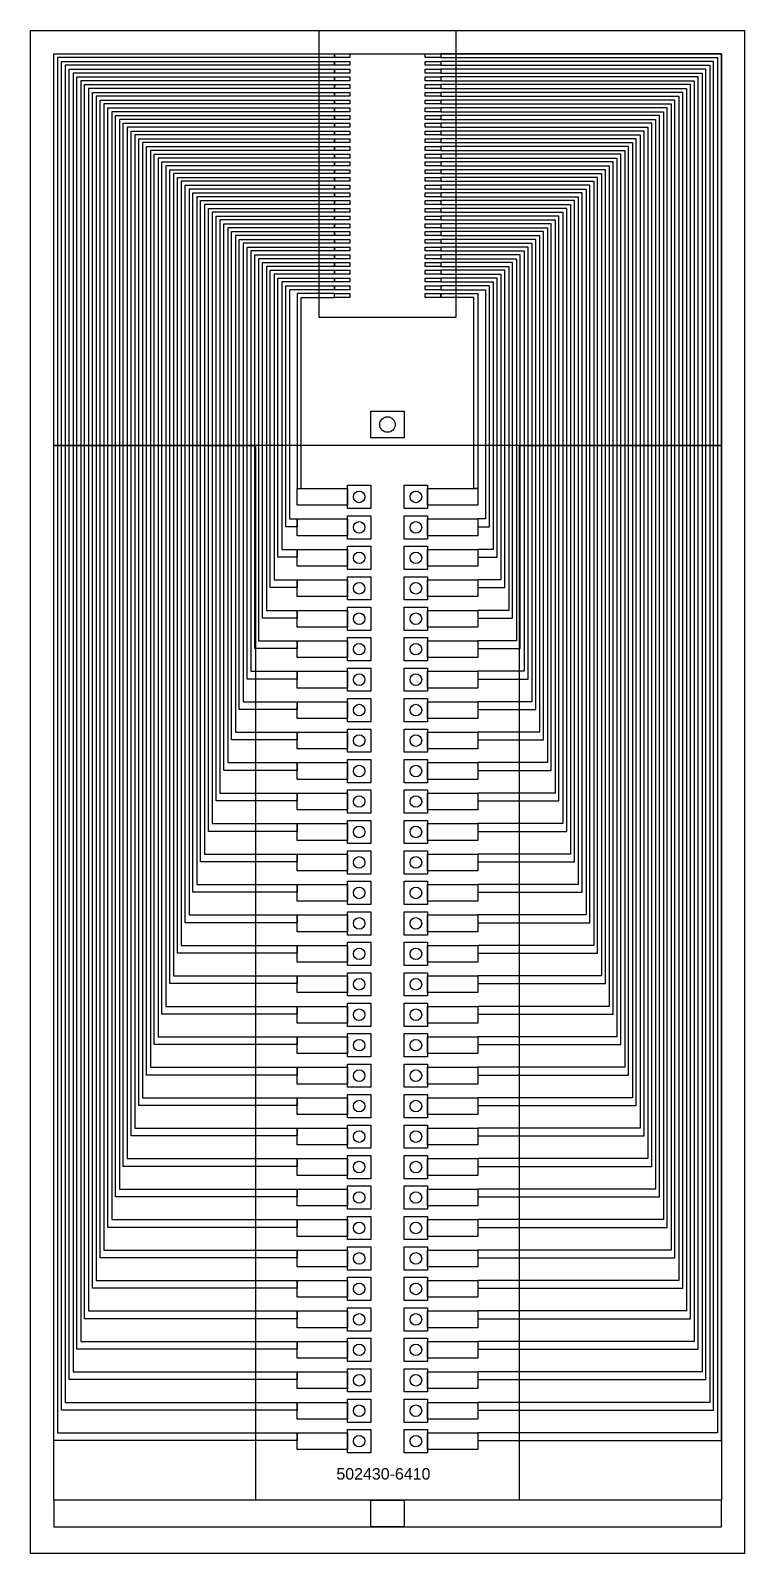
# Model space of a CAD drawing. Header units: inches. Extents: x 11033 to 102276, y 10578 to 36264.
# Drawn here: x 11033 to 20413, y 10578 to 30578 of the extents above; entities that cross this region are included whole.
import ezdxf

# ---------------------------------------------------------------- set-up
doc = ezdxf.new("R2010")
doc.units = ezdxf.units.IN
doc.header["$MEASUREMENT"] = 0
for name, color, linetype in [('board outline', 130, 'Continuous'), ('bottom copper', 160, 'Continuous'), ('bottom solder mask', 94, 'Continuous'), ('drill', 44, 'Continuous'), ('top copper', 10, 'Continuous'), ('top solder mask', 90, 'Continuous')]:
    doc.layers.add(name, color=color, linetype=linetype)
doc.styles.get("Standard").update_dxf_attribs({"font": 'arial.ttf'})

msp = doc.modelspace()

# ---------------------------------------------------------------- linework, layer by layer
at = {"layer": 'board outline'}
msp.add_lwpolyline([(11033, 30578), (20413, 30578), (20413, 10578), (11033, 10578)], close=True, dxfattribs=at)
at = {"layer": 'bottom copper'}
for points in [[(11338, 30273), (20109, 30273), (20109, 25128), (11338, 25128)], [(11338, 25128), (13988, 25128), (13988, 11278), (11338, 11278)], [(17458, 25128), (20109, 25128), (20109, 11278), (17458, 11278)], [(15198, 24300), (15198, 24605), (15503, 24605), (15503, 24300)], [(15943, 24300), (15943, 24605), (16248, 24605), (16248, 24300)], [(15198, 24343), (14538, 24343), (14538, 24563), (15198, 24563)], [(16908, 24343), (16248, 24343), (16248, 24563), (16908, 24563)], [(15198, 23900), (15198, 24205), (15503, 24205), (15503, 23900)], [(15943, 23900), (15943, 24205), (16248, 24205), (16248, 23900)], [(15198, 23943), (14538, 23943), (14538, 24163), (15198, 24163)], [(16908, 23943), (16248, 23943), (16248, 24163), (16908, 24163)], [(15198, 23500), (15198, 23805), (15503, 23805), (15503, 23500)], [(15943, 23500), (15943, 23805), (16248, 23805), (16248, 23500)], [(15198, 23543), (14538, 23543), (14538, 23763), (15198, 23763)], [(16908, 23543), (16248, 23543), (16248, 23763), (16908, 23763)], [(15198, 23100), (15198, 23405), (15503, 23405), (15503, 23100)], [(15943, 23100), (15943, 23405), (16248, 23405), (16248, 23100)], [(15198, 23143), (14538, 23143), (14538, 23363), (15198, 23363)], [(16908, 23143), (16248, 23143), (16248, 23363), (16908, 23363)], [(15198, 22700), (15198, 23005), (15503, 23005), (15503, 22700)], [(15943, 22700), (15943, 23005), (16248, 23005), (16248, 22700)], [(15198, 22743), (14538, 22743), (14538, 22963), (15198, 22963)], [(16908, 22743), (16248, 22743), (16248, 22963), (16908, 22963)], [(15198, 22300), (15198, 22605), (15503, 22605), (15503, 22300)], [(15943, 22300), (15943, 22605), (16248, 22605), (16248, 22300)], [(15198, 22343), (14538, 22343), (14538, 22563), (15198, 22563)], [(16908, 22343), (16248, 22343), (16248, 22563), (16908, 22563)], [(15198, 21900), (15198, 22205), (15503, 22205), (15503, 21900)], [(15943, 21900), (15943, 22205), (16248, 22205), (16248, 21900)], [(15198, 21943), (14538, 21943), (14538, 22163), (15198, 22163)], [(16908, 21943), (16248, 21943), (16248, 22163), (16908, 22163)], [(15198, 21500), (15198, 21805), (15503, 21805), (15503, 21500)], [(15943, 21500), (15943, 21805), (16248, 21805), (16248, 21500)], [(15198, 21543), (14538, 21543), (14538, 21763), (15198, 21763)], [(16908, 21543), (16248, 21543), (16248, 21763), (16908, 21763)], [(15198, 21100), (15198, 21405), (15503, 21405), (15503, 21100)], [(15943, 21100), (15943, 21405), (16248, 21405), (16248, 21100)], [(15198, 21143), (14538, 21143), (14538, 21363), (15198, 21363)], [(16908, 21143), (16248, 21143), (16248, 21363), (16908, 21363)], [(15198, 20700), (15198, 21005), (15503, 21005), (15503, 20700)], [(15943, 20700), (15943, 21005), (16248, 21005), (16248, 20700)], [(15198, 20743), (14538, 20743), (14538, 20963), (15198, 20963)], [(16908, 20743), (16248, 20743), (16248, 20963), (16908, 20963)], [(15198, 20300), (15198, 20605), (15503, 20605), (15503, 20300)], [(15943, 20300), (15943, 20605), (16248, 20605), (16248, 20300)], [(15198, 20343), (14538, 20343), (14538, 20563), (15198, 20563)], [(16908, 20343), (16248, 20343), (16248, 20563), (16908, 20563)], [(15198, 19900), (15198, 20205), (15503, 20205), (15503, 19900)], [(15943, 19900), (15943, 20205), (16248, 20205), (16248, 19900)], [(15198, 19943), (14538, 19943), (14538, 20163), (15198, 20163)], [(16908, 19943), (16248, 19943), (16248, 20163), (16908, 20163)], [(15198, 19500), (15198, 19805), (15503, 19805), (15503, 19500)], [(15943, 19500), (15943, 19805), (16248, 19805), (16248, 19500)], [(15198, 19543), (14538, 19543), (14538, 19763), (15198, 19763)], [(16908, 19543), (16248, 19543), (16248, 19763), (16908, 19763)], [(15198, 19100), (15198, 19405), (15503, 19405), (15503, 19100)], [(15943, 19100), (15943, 19405), (16248, 19405), (16248, 19100)], [(15198, 19143), (14538, 19143), (14538, 19363), (15198, 19363)], [(16908, 19143), (16248, 19143), (16248, 19363), (16908, 19363)], [(15198, 18700), (15198, 19005), (15503, 19005), (15503, 18700)], [(15943, 18700), (15943, 19005), (16248, 19005), (16248, 18700)], [(15198, 18743), (14538, 18743), (14538, 18963), (15198, 18963)], [(16908, 18743), (16248, 18743), (16248, 18963), (16908, 18963)], [(15198, 18300), (15198, 18605), (15503, 18605), (15503, 18300)], [(15943, 18300), (15943, 18605), (16248, 18605), (16248, 18300)], [(15198, 18343), (14538, 18343), (14538, 18563), (15198, 18563)], [(16908, 18343), (16248, 18343), (16248, 18563), (16908, 18563)], [(15198, 17900), (15198, 18205), (15503, 18205), (15503, 17900)], [(15943, 17900), (15943, 18205), (16248, 18205), (16248, 17900)], [(15198, 17943), (14538, 17943), (14538, 18163), (15198, 18163)], [(16908, 17943), (16248, 17943), (16248, 18163), (16908, 18163)], [(15198, 17500), (15198, 17805), (15503, 17805), (15503, 17500)], [(15943, 17500), (15943, 17805), (16248, 17805), (16248, 17500)], [(15198, 17543), (14538, 17543), (14538, 17763), (15198, 17763)], [(16908, 17543), (16248, 17543), (16248, 17763), (16908, 17763)], [(15198, 17100), (15198, 17405), (15503, 17405), (15503, 17100)], [(15943, 17100), (15943, 17405), (16248, 17405), (16248, 17100)], [(15198, 17143), (14538, 17143), (14538, 17363), (15198, 17363)], [(16908, 17143), (16248, 17143), (16248, 17363), (16908, 17363)], [(15198, 16700), (15198, 17005), (15503, 17005), (15503, 16700)], [(15943, 16700), (15943, 17005), (16248, 17005), (16248, 16700)], [(15198, 16743), (14538, 16743), (14538, 16963), (15198, 16963)], [(16908, 16743), (16248, 16743), (16248, 16963), (16908, 16963)], [(15198, 16300), (15198, 16605), (15503, 16605), (15503, 16300)], [(15943, 16300), (15943, 16605), (16248, 16605), (16248, 16300)], [(15198, 16343), (14538, 16343), (14538, 16563), (15198, 16563)], [(16908, 16343), (16248, 16343), (16248, 16563), (16908, 16563)], [(15198, 15900), (15198, 16205), (15503, 16205), (15503, 15900)], [(15943, 15900), (15943, 16205), (16248, 16205), (16248, 15900)], [(15198, 15943), (14538, 15943), (14538, 16163), (15198, 16163)], [(16908, 15943), (16248, 15943), (16248, 16163), (16908, 16163)], [(15198, 15500), (15198, 15805), (15503, 15805), (15503, 15500)], [(15943, 15500), (15943, 15805), (16248, 15805), (16248, 15500)], [(15198, 15543), (14538, 15543), (14538, 15763), (15198, 15763)], [(16908, 15543), (16248, 15543), (16248, 15763), (16908, 15763)], [(15198, 15100), (15198, 15405), (15503, 15405), (15503, 15100)], [(15943, 15100), (15943, 15405), (16248, 15405), (16248, 15100)], [(15198, 15143), (14538, 15143), (14538, 15363), (15198, 15363)], [(16908, 15143), (16248, 15143), (16248, 15363), (16908, 15363)], [(15198, 14700), (15198, 15005), (15503, 15005), (15503, 14700)], [(15943, 14700), (15943, 15005), (16248, 15005), (16248, 14700)], [(15198, 14743), (14538, 14743), (14538, 14963), (15198, 14963)], [(16908, 14743), (16248, 14743), (16248, 14963), (16908, 14963)], [(15198, 14300), (15198, 14605), (15503, 14605), (15503, 14300)], [(15943, 14300), (15943, 14605), (16248, 14605), (16248, 14300)], [(15198, 14343), (14538, 14343), (14538, 14563), (15198, 14563)], [(16908, 14343), (16248, 14343), (16248, 14563), (16908, 14563)], [(15198, 13900), (15198, 14205), (15503, 14205), (15503, 13900)], [(15943, 13900), (15943, 14205), (16248, 14205), (16248, 13900)], [(15198, 13943), (14538, 13943), (14538, 14163), (15198, 14163)], [(16908, 13943), (16248, 13943), (16248, 14163), (16908, 14163)], [(15198, 13500), (15198, 13805), (15503, 13805), (15503, 13500)], [(15943, 13500), (15943, 13805), (16248, 13805), (16248, 13500)], [(15198, 13543), (14538, 13543), (14538, 13763), (15198, 13763)], [(16908, 13543), (16248, 13543), (16248, 13763), (16908, 13763)], [(15198, 13100), (15198, 13405), (15503, 13405), (15503, 13100)], [(15943, 13100), (15943, 13405), (16248, 13405), (16248, 13100)], [(15198, 13143), (14538, 13143), (14538, 13363), (15198, 13363)], [(16908, 13143), (16248, 13143), (16248, 13363), (16908, 13363)], [(15198, 12700), (15198, 13005), (15503, 13005), (15503, 12700)], [(15943, 12700), (15943, 13005), (16248, 13005), (16248, 12700)], [(15198, 12743), (14538, 12743), (14538, 12963), (15198, 12963)], [(16908, 12743), (16248, 12743), (16248, 12963), (16908, 12963)], [(15198, 12300), (15198, 12605), (15503, 12605), (15503, 12300)], [(15943, 12300), (15943, 12605), (16248, 12605), (16248, 12300)], [(15198, 12343), (14538, 12343), (14538, 12563), (15198, 12563)], [(16908, 12343), (16248, 12343), (16248, 12563), (16908, 12563)], [(15198, 11900), (15198, 12205), (15503, 12205), (15503, 11900)], [(15943, 11900), (15943, 12205), (16248, 12205), (16248, 11900)], [(15198, 11943), (14538, 11943), (14538, 12163), (15198, 12163)], [(16908, 11943), (16248, 11943), (16248, 12163), (16908, 12163)], [(11338, 10928), (20109, 10928), (20109, 11278), (11338, 11278)]]:
    msp.add_lwpolyline(points, close=True, dxfattribs=at)
at = {"layer": 'bottom solder mask'}
for points in [[(15943, 25228), (15503, 25228), (15503, 25578), (15943, 25578)], [(15198, 24343), (14538, 24343), (14538, 24563), (15198, 24563)], [(16908, 24343), (16248, 24343), (16248, 24563), (16908, 24563)], [(15198, 23943), (14538, 23943), (14538, 24163), (15198, 24163)], [(16908, 23943), (16248, 23943), (16248, 24163), (16908, 24163)], [(15198, 23543), (14538, 23543), (14538, 23763), (15198, 23763)], [(16908, 23543), (16248, 23543), (16248, 23763), (16908, 23763)], [(15198, 23143), (14538, 23143), (14538, 23363), (15198, 23363)], [(16908, 23143), (16248, 23143), (16248, 23363), (16908, 23363)], [(15198, 22743), (14538, 22743), (14538, 22963), (15198, 22963)], [(16908, 22743), (16248, 22743), (16248, 22963), (16908, 22963)], [(15198, 22343), (14538, 22343), (14538, 22563), (15198, 22563)], [(16908, 22343), (16248, 22343), (16248, 22563), (16908, 22563)], [(15198, 21943), (14538, 21943), (14538, 22163), (15198, 22163)], [(16908, 21943), (16248, 21943), (16248, 22163), (16908, 22163)], [(15198, 21543), (14538, 21543), (14538, 21763), (15198, 21763)], [(16908, 21543), (16248, 21543), (16248, 21763), (16908, 21763)], [(15198, 21143), (14538, 21143), (14538, 21363), (15198, 21363)], [(16908, 21143), (16248, 21143), (16248, 21363), (16908, 21363)], [(15198, 20743), (14538, 20743), (14538, 20963), (15198, 20963)], [(16908, 20743), (16248, 20743), (16248, 20963), (16908, 20963)], [(15198, 20343), (14538, 20343), (14538, 20563), (15198, 20563)], [(16908, 20343), (16248, 20343), (16248, 20563), (16908, 20563)], [(15198, 19943), (14538, 19943), (14538, 20163), (15198, 20163)], [(16908, 19943), (16248, 19943), (16248, 20163), (16908, 20163)], [(15198, 19543), (14538, 19543), (14538, 19763), (15198, 19763)], [(16908, 19543), (16248, 19543), (16248, 19763), (16908, 19763)], [(15198, 19143), (14538, 19143), (14538, 19363), (15198, 19363)], [(16908, 19143), (16248, 19143), (16248, 19363), (16908, 19363)], [(15198, 18743), (14538, 18743), (14538, 18963), (15198, 18963)], [(16908, 18743), (16248, 18743), (16248, 18963), (16908, 18963)], [(15198, 18343), (14538, 18343), (14538, 18563), (15198, 18563)], [(16908, 18343), (16248, 18343), (16248, 18563), (16908, 18563)], [(15198, 17943), (14538, 17943), (14538, 18163), (15198, 18163)], [(16908, 17943), (16248, 17943), (16248, 18163), (16908, 18163)], [(15198, 17543), (14538, 17543), (14538, 17763), (15198, 17763)], [(16908, 17543), (16248, 17543), (16248, 17763), (16908, 17763)], [(15198, 17143), (14538, 17143), (14538, 17363), (15198, 17363)], [(16908, 17143), (16248, 17143), (16248, 17363), (16908, 17363)], [(15198, 16743), (14538, 16743), (14538, 16963), (15198, 16963)], [(16908, 16743), (16248, 16743), (16248, 16963), (16908, 16963)], [(15198, 16343), (14538, 16343), (14538, 16563), (15198, 16563)], [(16908, 16343), (16248, 16343), (16248, 16563), (16908, 16563)], [(15198, 15943), (14538, 15943), (14538, 16163), (15198, 16163)], [(16908, 15943), (16248, 15943), (16248, 16163), (16908, 16163)], [(15198, 15543), (14538, 15543), (14538, 15763), (15198, 15763)], [(16908, 15543), (16248, 15543), (16248, 15763), (16908, 15763)], [(15198, 15143), (14538, 15143), (14538, 15363), (15198, 15363)], [(16908, 15143), (16248, 15143), (16248, 15363), (16908, 15363)], [(15198, 14743), (14538, 14743), (14538, 14963), (15198, 14963)], [(16908, 14743), (16248, 14743), (16248, 14963), (16908, 14963)], [(15198, 14343), (14538, 14343), (14538, 14563), (15198, 14563)], [(16908, 14343), (16248, 14343), (16248, 14563), (16908, 14563)], [(15198, 13943), (14538, 13943), (14538, 14163), (15198, 14163)], [(16908, 13943), (16248, 13943), (16248, 14163), (16908, 14163)], [(15198, 13543), (14538, 13543), (14538, 13763), (15198, 13763)], [(16908, 13543), (16248, 13543), (16248, 13763), (16908, 13763)], [(15198, 13143), (14538, 13143), (14538, 13363), (15198, 13363)], [(16908, 13143), (16248, 13143), (16248, 13363), (16908, 13363)], [(15198, 12743), (14538, 12743), (14538, 12963), (15198, 12963)], [(16908, 12743), (16248, 12743), (16248, 12963), (16908, 12963)], [(15198, 12343), (14538, 12343), (14538, 12563), (15198, 12563)], [(16908, 12343), (16248, 12343), (16248, 12563), (16908, 12563)], [(15198, 11943), (14538, 11943), (14538, 12163), (15198, 12163)], [(16908, 11943), (16248, 11943), (16248, 12163), (16908, 12163)], [(15943, 10928), (15503, 10928), (15503, 11278), (15943, 11278)]]:
    msp.add_lwpolyline(points, close=True, dxfattribs=at)
at = {"layer": 'drill'}
for centre, radius in [((15723, 25403), 102), ((15351, 24453), 76.2), ((16096, 24453), 76.2), ((15351, 24053), 76.2), ((16096, 24053), 76.2), ((15351, 23653), 76.2), ((16096, 23653), 76.2), ((15351, 23253), 76.2), ((16096, 23253), 76.2), ((15351, 22853), 76.2), ((16096, 22853), 76.2), ((15351, 22453), 76.2), ((16096, 22453), 76.2), ((15351, 22053), 76.2), ((16096, 22053), 76.2), ((15351, 21653), 76.2), ((16096, 21653), 76.2), ((15351, 21253), 76.2), ((16096, 21253), 76.2), ((15351, 20853), 76.2), ((16096, 20853), 76.2), ((15351, 20453), 76.2), ((16096, 20453), 76.2), ((15351, 20053), 76.2), ((16096, 20053), 76.2), ((15351, 19653), 76.2), ((16096, 19653), 76.2), ((15351, 19253), 76.2), ((16096, 19253), 76.2), ((15351, 18853), 76.2), ((16096, 18853), 76.2), ((15351, 18453), 76.2), ((16096, 18453), 76.2), ((15351, 18053), 76.2), ((16096, 18053), 76.2), ((15351, 17653), 76.2), ((16096, 17653), 76.2), ((15351, 17253), 76.2), ((16096, 17253), 76.2), ((15351, 16853), 76.2), ((16096, 16853), 76.2), ((15351, 16453), 76.2), ((16096, 16453), 76.2), ((15351, 16053), 76.2), ((16096, 16053), 76.2), ((15351, 15653), 76.2), ((16096, 15653), 76.2), ((15351, 15253), 76.2), ((16096, 15253), 76.2), ((15351, 14853), 76.2), ((16096, 14853), 76.2), ((15351, 14453), 76.2), ((16096, 14453), 76.2), ((15351, 14053), 76.2), ((16096, 14053), 76.2), ((15351, 13653), 76.2), ((16096, 13653), 76.2), ((15351, 13253), 76.2), ((16096, 13253), 76.2), ((15351, 12853), 76.2), ((16096, 12853), 76.2), ((15351, 12453), 76.2), ((16096, 12453), 76.2), ((15351, 12053), 76.2), ((16096, 12053), 76.2)]:
    msp.add_circle(centre, radius, dxfattribs=at)
at = {"layer": 'top copper'}
for points in [[(15025, 30273), (15025, 30222), (11389, 30222), (11389, 24163), (11389, 12163), (14538, 12163), (14538, 12061), (11338, 12061), (11338, 24163), (11338, 30273)], [(15025, 30273), (15228, 30273), (15228, 30222), (15025, 30222)], [(16219, 30273), (16422, 30273), (16422, 30222), (16219, 30222)], [(16422, 30273), (16422, 30222), (20058, 30222), (20058, 24163), (20058, 12163), (16908, 12163), (16908, 12061), (20109, 12061), (20109, 24163), (20109, 30273)], [(15025, 30171), (15025, 30121), (11490, 30121), (11490, 24163), (11490, 12563), (14538, 12563), (14538, 12461), (11439, 12461), (11439, 24163), (11439, 30171)], [(15025, 30070), (15025, 30019), (11592, 30019), (11592, 24163), (11592, 12963), (14538, 12963), (14538, 12861), (11541, 12861), (11541, 24163), (11541, 30070)], [(15025, 30171), (15228, 30171), (15228, 30121), (15025, 30121)], [(15025, 30070), (15228, 30070), (15228, 30019), (15025, 30019)], [(16219, 30171), (16422, 30171), (16422, 30121), (16219, 30121)], [(16219, 30070), (16422, 30070), (16422, 30019), (16219, 30019)], [(16422, 30171), (16422, 30121), (19956, 30121), (19956, 24163), (19956, 12563), (16908, 12563), (16908, 12461), (20007, 12461), (20007, 24163), (20007, 30171)], [(16422, 30070), (16422, 30019), (19855, 30019), (19855, 24163), (19855, 12963), (16908, 12963), (16908, 12861), (19905, 12861), (19905, 24163), (19905, 30070)], [(15025, 29968), (15025, 29917), (11693, 29917), (11693, 24163), (11693, 13363), (14538, 13363), (14538, 13261), (11643, 13261), (11643, 24163), (11643, 29968)], [(15025, 29867), (15025, 29816), (11795, 29816), (11795, 24163), (11795, 13763), (14538, 13763), (14538, 13661), (11744, 13661), (11744, 24163), (11744, 29867)], [(15025, 29968), (15228, 29968), (15228, 29917), (15025, 29917)], [(15025, 29867), (15228, 29867), (15228, 29816), (15025, 29816)], [(16219, 29968), (16422, 29968), (16422, 29917), (16219, 29917)], [(16219, 29867), (16422, 29867), (16422, 29816), (16219, 29816)], [(16422, 29968), (16422, 29917), (19753, 29917), (19753, 24163), (19753, 13363), (16908, 13363), (16908, 13261), (19804, 13261), (19804, 24163), (19804, 29968)], [(16422, 29867), (16422, 29816), (19651, 29816), (19651, 24163), (19651, 13763), (16908, 13763), (16908, 13661), (19702, 13661), (19702, 24163), (19702, 29867)], [(15025, 29765), (15025, 29714), (11897, 29714), (11897, 24163), (11897, 14163), (14538, 14163), (14538, 14061), (11846, 14061), (11846, 24163), (11846, 29765)], [(15025, 29663), (15025, 29613), (11998, 29613), (11998, 24163), (11998, 14563), (14538, 14563), (14538, 14461), (11947, 14461), (11947, 24163), (11947, 29663)], [(15025, 29765), (15228, 29765), (15228, 29714), (15025, 29714)], [(15025, 29663), (15228, 29663), (15228, 29613), (15025, 29613)], [(16219, 29765), (16422, 29765), (16422, 29714), (16219, 29714)], [(16219, 29663), (16422, 29663), (16422, 29613), (16219, 29613)], [(16422, 29765), (16422, 29714), (19550, 29714), (19550, 24163), (19550, 14163), (16908, 14163), (16908, 14061), (19601, 14061), (19601, 24163), (19601, 29765)], [(16422, 29663), (16422, 29613), (19448, 29613), (19448, 24163), (19448, 14563), (16908, 14563), (16908, 14461), (19499, 14461), (19499, 24163), (19499, 29663)], [(15025, 29562), (15025, 29511), (12100, 29511), (12100, 24163), (12100, 14963), (14538, 14963), (14538, 14861), (12049, 14861), (12049, 24163), (12049, 29562)], [(15025, 29460), (15025, 29409), (12201, 29409), (12201, 24163), (12201, 15363), (14538, 15363), (14538, 15261), (12151, 15261), (12151, 24163), (12151, 29460)], [(15025, 29562), (15228, 29562), (15228, 29511), (15025, 29511)], [(15025, 29460), (15228, 29460), (15228, 29409), (15025, 29409)], [(16219, 29562), (16422, 29562), (16422, 29511), (16219, 29511)], [(16219, 29460), (16422, 29460), (16422, 29409), (16219, 29409)], [(16422, 29562), (16422, 29511), (19347, 29511), (19347, 24163), (19347, 14963), (16908, 14963), (16908, 14861), (19397, 14861), (19397, 24163), (19397, 29562)], [(16422, 29460), (16422, 29409), (19245, 29409), (19245, 24163), (19245, 15363), (16908, 15363), (16908, 15261), (19296, 15261), (19296, 24163), (19296, 29460)], [(15025, 29359), (15025, 29308), (12303, 29308), (12303, 24163), (12303, 15763), (14538, 15763), (14538, 15661), (12252, 15661), (12252, 24163), (12252, 29359)], [(15025, 29257), (15025, 29206), (12405, 29206), (12405, 24163), (12405, 16163), (14538, 16163), (14538, 16061), (12354, 16061), (12354, 24163), (12354, 29257)], [(15025, 29359), (15228, 29359), (15228, 29308), (15025, 29308)], [(15025, 29257), (15228, 29257), (15228, 29206), (15025, 29206)], [(16219, 29359), (16422, 29359), (16422, 29308), (16219, 29308)], [(16219, 29257), (16422, 29257), (16422, 29206), (16219, 29206)], [(16422, 29359), (16422, 29308), (19143, 29308), (19143, 24163), (19143, 15763), (16908, 15763), (16908, 15661), (19194, 15661), (19194, 24163), (19194, 29359)], [(16422, 29257), (16422, 29206), (19042, 29206), (19042, 24163), (19042, 16163), (16908, 16163), (16908, 16061), (19093, 16061), (19093, 24163), (19093, 29257)], [(15025, 29155), (15025, 29105), (12506, 29105), (12506, 24163), (12506, 16563), (14538, 16563), (14538, 16461), (12455, 16461), (12455, 24163), (12455, 29155)], [(15025, 29054), (15025, 29003), (12608, 29003), (12608, 24163), (12608, 16963), (14538, 16963), (14538, 16861), (12557, 16861), (12557, 24163), (12557, 29054)], [(15025, 29155), (15228, 29155), (15228, 29105), (15025, 29105)], [(15025, 29054), (15228, 29054), (15228, 29003), (15025, 29003)], [(16219, 29155), (16422, 29155), (16422, 29105), (16219, 29105)], [(16219, 29054), (16422, 29054), (16422, 29003), (16219, 29003)], [(16422, 29155), (16422, 29105), (18940, 29105), (18940, 24163), (18940, 16563), (16908, 16563), (16908, 16461), (18991, 16461), (18991, 24163), (18991, 29155)], [(16422, 29054), (16422, 29003), (18839, 29003), (18839, 24163), (18839, 16963), (16908, 16963), (16908, 16861), (18889, 16861), (18889, 24163), (18889, 29054)], [(15025, 28952), (15025, 28901), (12709, 28901), (12709, 24163), (12709, 17363), (14538, 17363), (14538, 17261), (12659, 17261), (12659, 24163), (12659, 28952)], [(15025, 28851), (15025, 28800), (12811, 28800), (12811, 24163), (12811, 17763), (14538, 17763), (14538, 17661), (12760, 17661), (12760, 24163), (12760, 28851)], [(15025, 28952), (15228, 28952), (15228, 28901), (15025, 28901)], [(15025, 28851), (15228, 28851), (15228, 28800), (15025, 28800)], [(16219, 28952), (16422, 28952), (16422, 28901), (16219, 28901)], [(16219, 28851), (16422, 28851), (16422, 28800), (16219, 28800)], [(16422, 28952), (16422, 28901), (18737, 28901), (18737, 24163), (18737, 17363), (16908, 17363), (16908, 17261), (18788, 17261), (18788, 24163), (18788, 28952)], [(16422, 28851), (16422, 28800), (18635, 28800), (18635, 24163), (18635, 17763), (16908, 17763), (16908, 17661), (18686, 17661), (18686, 24163), (18686, 28851)], [(15025, 28749), (15025, 28698), (12913, 28698), (12913, 24163), (12913, 18163), (14538, 18163), (14538, 18061), (12862, 18061), (12862, 24163), (12862, 28749)], [(15025, 28647), (15025, 28597), (13014, 28597), (13014, 24163), (13014, 18563), (14538, 18563), (14538, 18461), (12963, 18461), (12963, 24163), (12963, 28647)], [(15025, 28749), (15228, 28749), (15228, 28698), (15025, 28698)], [(15025, 28647), (15228, 28647), (15228, 28597), (15025, 28597)], [(16219, 28749), (16422, 28749), (16422, 28698), (16219, 28698)], [(16219, 28647), (16422, 28647), (16422, 28597), (16219, 28597)], [(16422, 28749), (16422, 28698), (18534, 28698), (18534, 24163), (18534, 18163), (16908, 18163), (16908, 18061), (18585, 18061), (18585, 24163), (18585, 28749)], [(16422, 28647), (16422, 28597), (18432, 28597), (18432, 24163), (18432, 18563), (16908, 18563), (16908, 18461), (18483, 18461), (18483, 24163), (18483, 28647)], [(15025, 28546), (15025, 28495), (13116, 28495), (13116, 24163), (13116, 18963), (14538, 18963), (14538, 18861), (13065, 18861), (13065, 24163), (13065, 28546)], [(15025, 28444), (15025, 28393), (13217, 28393), (13217, 24163), (13217, 19363), (14538, 19363), (14538, 19261), (13167, 19261), (13167, 24163), (13167, 28444)], [(15025, 28546), (15228, 28546), (15228, 28495), (15025, 28495)], [(15025, 28444), (15228, 28444), (15228, 28393), (15025, 28393)], [(16219, 28546), (16422, 28546), (16422, 28495), (16219, 28495)], [(16219, 28444), (16422, 28444), (16422, 28393), (16219, 28393)], [(16422, 28546), (16422, 28495), (18331, 28495), (18331, 24163), (18331, 18963), (16908, 18963), (16908, 18861), (18381, 18861), (18381, 24163), (18381, 28546)], [(16422, 28444), (16422, 28393), (18229, 28393), (18229, 24163), (18229, 19363), (16908, 19363), (16908, 19261), (18280, 19261), (18280, 24163), (18280, 28444)], [(15025, 28343), (15025, 28292), (13319, 28292), (13319, 24163), (13319, 19763), (14538, 19763), (14538, 19661), (13268, 19661), (13268, 24163), (13268, 28343)], [(15025, 28241), (15025, 28190), (13421, 28190), (13421, 24163), (13421, 20163), (14538, 20163), (14538, 20061), (13370, 20061), (13370, 24163), (13370, 28241)], [(15025, 28343), (15228, 28343), (15228, 28292), (15025, 28292)], [(15025, 28241), (15228, 28241), (15228, 28190), (15025, 28190)], [(16219, 28343), (16422, 28343), (16422, 28292), (16219, 28292)], [(16219, 28241), (16422, 28241), (16422, 28190), (16219, 28190)], [(16422, 28343), (16422, 28292), (18127, 28292), (18127, 24163), (18127, 19763), (16908, 19763), (16908, 19661), (18178, 19661), (18178, 24163), (18178, 28343)], [(16422, 28241), (16422, 28190), (18026, 28190), (18026, 24163), (18026, 20163), (16908, 20163), (16908, 20061), (18077, 20061), (18077, 24163), (18077, 28241)], [(15025, 28139), (15025, 28089), (13522, 28089), (13522, 24163), (13522, 20563), (14538, 20563), (14538, 20461), (13471, 20461), (13471, 24163), (13471, 28139)], [(15025, 28038), (15025, 27987), (13624, 27987), (13624, 24163), (13624, 20963), (14538, 20963), (14538, 20861), (13573, 20861), (13573, 24163), (13573, 28038)], [(15025, 28139), (15228, 28139), (15228, 28089), (15025, 28089)], [(15025, 28038), (15228, 28038), (15228, 27987), (15025, 27987)], [(16219, 28139), (16422, 28139), (16422, 28089), (16219, 28089)], [(16219, 28038), (16422, 28038), (16422, 27987), (16219, 27987)], [(16422, 28139), (16422, 28089), (17924, 28089), (17924, 24163), (17924, 20563), (16908, 20563), (16908, 20461), (17975, 20461), (17975, 24163), (17975, 28139)], [(16422, 28038), (16422, 27987), (17823, 27987), (17823, 24163), (17823, 20963), (16908, 20963), (16908, 20861), (17873, 20861), (17873, 24163), (17873, 28038)], [(15025, 27936), (15025, 27885), (13725, 27885), (13725, 24163), (13725, 21363), (14538, 21363), (14538, 21261), (13675, 21261), (13675, 24163), (13675, 27936)], [(15025, 27835), (15025, 27784), (13827, 27784), (13827, 24163), (13827, 21763), (14538, 21763), (14538, 21661), (13776, 21661), (13776, 24163), (13776, 27835)], [(15025, 27936), (15228, 27936), (15228, 27885), (15025, 27885)], [(15025, 27835), (15228, 27835), (15228, 27784), (15025, 27784)], [(16219, 27936), (16422, 27936), (16422, 27885), (16219, 27885)], [(16219, 27835), (16422, 27835), (16422, 27784), (16219, 27784)], [(16422, 27936), (16422, 27885), (17721, 27885), (17721, 24163), (17721, 21363), (16908, 21363), (16908, 21261), (17772, 21261), (17772, 24163), (17772, 27936)], [(16422, 27835), (16422, 27784), (17619, 27784), (17619, 24163), (17619, 21763), (16908, 21763), (16908, 21661), (17670, 21661), (17670, 24163), (17670, 27835)], [(15025, 27733), (15025, 27682), (13929, 27682), (13929, 24163), (13929, 22163), (14538, 22163), (14538, 22061), (13878, 22061), (13878, 24163), (13878, 27733)], [(15025, 27631), (15025, 27581), (14030, 27581), (14030, 24163), (14030, 22563), (14538, 22563), (14538, 22461), (13979, 22461), (13979, 24163), (13979, 27631)], [(15025, 27733), (15228, 27733), (15228, 27682), (15025, 27682)], [(15025, 27631), (15228, 27631), (15228, 27581), (15025, 27581)], [(16219, 27733), (16422, 27733), (16422, 27682), (16219, 27682)], [(16219, 27631), (16422, 27631), (16422, 27581), (16219, 27581)], [(16422, 27733), (16422, 27682), (17518, 27682), (17518, 24163), (17518, 22163), (16908, 22163), (16908, 22061), (17569, 22061), (17569, 24163), (17569, 27733)], [(16422, 27631), (16422, 27581), (17416, 27581), (17416, 24163), (17416, 22563), (16908, 22563), (16908, 22461), (17467, 22461), (17467, 24163), (17467, 27631)], [(15025, 27530), (15025, 27479), (14132, 27479), (14132, 24163), (14132, 22963), (14538, 22963), (14538, 22861), (14081, 22861), (14081, 24163), (14081, 27530)], [(15025, 27428), (15025, 27377), (14233, 27377), (14233, 24163), (14233, 23363), (14538, 23363), (14538, 23261), (14183, 23261), (14183, 24163), (14183, 27428)], [(15025, 27530), (15228, 27530), (15228, 27479), (15025, 27479)], [(15025, 27428), (15228, 27428), (15228, 27377), (15025, 27377)], [(16219, 27530), (16422, 27530), (16422, 27479), (16219, 27479)], [(16219, 27428), (16422, 27428), (16422, 27377), (16219, 27377)], [(16422, 27530), (16422, 27479), (17315, 27479), (17315, 24163), (17315, 22963), (16908, 22963), (16908, 22861), (17365, 22861), (17365, 24163), (17365, 27530)], [(16422, 27428), (16422, 27377), (17213, 27377), (17213, 24163), (17213, 23363), (16908, 23363), (16908, 23261), (17264, 23261), (17264, 24163), (17264, 27428)], [(15025, 27327), (15025, 27276), (14335, 27276), (14335, 24163), (14335, 23763), (14538, 23763), (14538, 23661), (14284, 23661), (14284, 24163), (14284, 27327)], [(15025, 27225), (15025, 27174), (14437, 27174), (14437, 24163), (14538, 24163), (14538, 24061), (14386, 24061), (14386, 27225)], [(15025, 27327), (15228, 27327), (15228, 27276), (15025, 27276)], [(15025, 27225), (15228, 27225), (15228, 27174), (15025, 27174)], [(16219, 27327), (16422, 27327), (16422, 27276), (16219, 27276)], [(16219, 27225), (16422, 27225), (16422, 27174), (16219, 27174)], [(16422, 27327), (16422, 27276), (17111, 27276), (17111, 24163), (17111, 23763), (16908, 23763), (16908, 23661), (17162, 23661), (17162, 24163), (17162, 27327)], [(16422, 27225), (16422, 27174), (17010, 27174), (17010, 24163), (16908, 24163), (16908, 24061), (17061, 24061), (17061, 27225)], [(14538, 24563), (14589, 24563), (14589, 27073), (15025, 27073), (15025, 27123), (14538, 27123)], [(15025, 27123), (15228, 27123), (15228, 27073), (15025, 27073)], [(16219, 27123), (16422, 27123), (16422, 27073), (16219, 27073)], [(16908, 24563), (16857, 24563), (16857, 27073), (16422, 27073), (16422, 27123), (16908, 27123)], [(15503, 25578), (15943, 25578), (15943, 25228), (15503, 25228)], [(15198, 24300), (15198, 24605), (15503, 24605), (15503, 24300)], [(15943, 24300), (15943, 24605), (16248, 24605), (16248, 24300)], [(15198, 24343), (14538, 24343), (14538, 24563), (15198, 24563)], [(16908, 24343), (16248, 24343), (16248, 24563), (16908, 24563)], [(15198, 23900), (15198, 24205), (15503, 24205), (15503, 23900)], [(15943, 23900), (15943, 24205), (16248, 24205), (16248, 23900)], [(15198, 23943), (14538, 23943), (14538, 24163), (15198, 24163)], [(16908, 23943), (16248, 23943), (16248, 24163), (16908, 24163)], [(15198, 23500), (15198, 23805), (15503, 23805), (15503, 23500)], [(15943, 23500), (15943, 23805), (16248, 23805), (16248, 23500)], [(15198, 23543), (14538, 23543), (14538, 23763), (15198, 23763)], [(16908, 23543), (16248, 23543), (16248, 23763), (16908, 23763)], [(15198, 23100), (15198, 23405), (15503, 23405), (15503, 23100)], [(15943, 23100), (15943, 23405), (16248, 23405), (16248, 23100)], [(15198, 23143), (14538, 23143), (14538, 23363), (15198, 23363)], [(16908, 23143), (16248, 23143), (16248, 23363), (16908, 23363)], [(15198, 22700), (15198, 23005), (15503, 23005), (15503, 22700)], [(15943, 22700), (15943, 23005), (16248, 23005), (16248, 22700)], [(15198, 22743), (14538, 22743), (14538, 22963), (15198, 22963)], [(16908, 22743), (16248, 22743), (16248, 22963), (16908, 22963)], [(15198, 22300), (15198, 22605), (15503, 22605), (15503, 22300)], [(15943, 22300), (15943, 22605), (16248, 22605), (16248, 22300)], [(15198, 22343), (14538, 22343), (14538, 22563), (15198, 22563)], [(16908, 22343), (16248, 22343), (16248, 22563), (16908, 22563)], [(15198, 21900), (15198, 22205), (15503, 22205), (15503, 21900)], [(15943, 21900), (15943, 22205), (16248, 22205), (16248, 21900)], [(15198, 21943), (14538, 21943), (14538, 22163), (15198, 22163)], [(16908, 21943), (16248, 21943), (16248, 22163), (16908, 22163)], [(15198, 21500), (15198, 21805), (15503, 21805), (15503, 21500)], [(15943, 21500), (15943, 21805), (16248, 21805), (16248, 21500)], [(15198, 21543), (14538, 21543), (14538, 21763), (15198, 21763)], [(16908, 21543), (16248, 21543), (16248, 21763), (16908, 21763)], [(15198, 21100), (15198, 21405), (15503, 21405), (15503, 21100)], [(15943, 21100), (15943, 21405), (16248, 21405), (16248, 21100)], [(15198, 21143), (14538, 21143), (14538, 21363), (15198, 21363)], [(16908, 21143), (16248, 21143), (16248, 21363), (16908, 21363)], [(15198, 20700), (15198, 21005), (15503, 21005), (15503, 20700)], [(15943, 20700), (15943, 21005), (16248, 21005), (16248, 20700)], [(15198, 20743), (14538, 20743), (14538, 20963), (15198, 20963)], [(16908, 20743), (16248, 20743), (16248, 20963), (16908, 20963)], [(15198, 20300), (15198, 20605), (15503, 20605), (15503, 20300)], [(15943, 20300), (15943, 20605), (16248, 20605), (16248, 20300)], [(15198, 20343), (14538, 20343), (14538, 20563), (15198, 20563)], [(16908, 20343), (16248, 20343), (16248, 20563), (16908, 20563)], [(15198, 19900), (15198, 20205), (15503, 20205), (15503, 19900)], [(15943, 19900), (15943, 20205), (16248, 20205), (16248, 19900)], [(15198, 19943), (14538, 19943), (14538, 20163), (15198, 20163)], [(16908, 19943), (16248, 19943), (16248, 20163), (16908, 20163)], [(15198, 19500), (15198, 19805), (15503, 19805), (15503, 19500)], [(15943, 19500), (15943, 19805), (16248, 19805), (16248, 19500)], [(15198, 19543), (14538, 19543), (14538, 19763), (15198, 19763)], [(16908, 19543), (16248, 19543), (16248, 19763), (16908, 19763)], [(15198, 19100), (15198, 19405), (15503, 19405), (15503, 19100)], [(15943, 19100), (15943, 19405), (16248, 19405), (16248, 19100)], [(15198, 19143), (14538, 19143), (14538, 19363), (15198, 19363)], [(16908, 19143), (16248, 19143), (16248, 19363), (16908, 19363)], [(15198, 18700), (15198, 19005), (15503, 19005), (15503, 18700)], [(15943, 18700), (15943, 19005), (16248, 19005), (16248, 18700)], [(15198, 18743), (14538, 18743), (14538, 18963), (15198, 18963)], [(16908, 18743), (16248, 18743), (16248, 18963), (16908, 18963)], [(15198, 18300), (15198, 18605), (15503, 18605), (15503, 18300)], [(15943, 18300), (15943, 18605), (16248, 18605), (16248, 18300)], [(15198, 18343), (14538, 18343), (14538, 18563), (15198, 18563)], [(16908, 18343), (16248, 18343), (16248, 18563), (16908, 18563)], [(15198, 17900), (15198, 18205), (15503, 18205), (15503, 17900)], [(15943, 17900), (15943, 18205), (16248, 18205), (16248, 17900)], [(15198, 17943), (14538, 17943), (14538, 18163), (15198, 18163)], [(16908, 17943), (16248, 17943), (16248, 18163), (16908, 18163)], [(15198, 17500), (15198, 17805), (15503, 17805), (15503, 17500)], [(15943, 17500), (15943, 17805), (16248, 17805), (16248, 17500)], [(15198, 17543), (14538, 17543), (14538, 17763), (15198, 17763)], [(16908, 17543), (16248, 17543), (16248, 17763), (16908, 17763)], [(15198, 17100), (15198, 17405), (15503, 17405), (15503, 17100)], [(15943, 17100), (15943, 17405), (16248, 17405), (16248, 17100)], [(15198, 17143), (14538, 17143), (14538, 17363), (15198, 17363)], [(16908, 17143), (16248, 17143), (16248, 17363), (16908, 17363)], [(15198, 16700), (15198, 17005), (15503, 17005), (15503, 16700)], [(15943, 16700), (15943, 17005), (16248, 17005), (16248, 16700)], [(15198, 16743), (14538, 16743), (14538, 16963), (15198, 16963)], [(16908, 16743), (16248, 16743), (16248, 16963), (16908, 16963)], [(15198, 16300), (15198, 16605), (15503, 16605), (15503, 16300)], [(15943, 16300), (15943, 16605), (16248, 16605), (16248, 16300)], [(15198, 16343), (14538, 16343), (14538, 16563), (15198, 16563)], [(16908, 16343), (16248, 16343), (16248, 16563), (16908, 16563)], [(15198, 15900), (15198, 16205), (15503, 16205), (15503, 15900)], [(15943, 15900), (15943, 16205), (16248, 16205), (16248, 15900)], [(15198, 15943), (14538, 15943), (14538, 16163), (15198, 16163)], [(16908, 15943), (16248, 15943), (16248, 16163), (16908, 16163)], [(15198, 15500), (15198, 15805), (15503, 15805), (15503, 15500)], [(15943, 15500), (15943, 15805), (16248, 15805), (16248, 15500)], [(15198, 15543), (14538, 15543), (14538, 15763), (15198, 15763)], [(16908, 15543), (16248, 15543), (16248, 15763), (16908, 15763)], [(15198, 15100), (15198, 15405), (15503, 15405), (15503, 15100)], [(15943, 15100), (15943, 15405), (16248, 15405), (16248, 15100)], [(15198, 15143), (14538, 15143), (14538, 15363), (15198, 15363)], [(16908, 15143), (16248, 15143), (16248, 15363), (16908, 15363)], [(15198, 14700), (15198, 15005), (15503, 15005), (15503, 14700)], [(15943, 14700), (15943, 15005), (16248, 15005), (16248, 14700)], [(15198, 14743), (14538, 14743), (14538, 14963), (15198, 14963)], [(16908, 14743), (16248, 14743), (16248, 14963), (16908, 14963)], [(15198, 14300), (15198, 14605), (15503, 14605), (15503, 14300)], [(15943, 14300), (15943, 14605), (16248, 14605), (16248, 14300)], [(15198, 14343), (14538, 14343), (14538, 14563), (15198, 14563)], [(16908, 14343), (16248, 14343), (16248, 14563), (16908, 14563)], [(15198, 13900), (15198, 14205), (15503, 14205), (15503, 13900)], [(15943, 13900), (15943, 14205), (16248, 14205), (16248, 13900)], [(15198, 13943), (14538, 13943), (14538, 14163), (15198, 14163)], [(16908, 13943), (16248, 13943), (16248, 14163), (16908, 14163)], [(15198, 13500), (15198, 13805), (15503, 13805), (15503, 13500)], [(15943, 13500), (15943, 13805), (16248, 13805), (16248, 13500)], [(15198, 13543), (14538, 13543), (14538, 13763), (15198, 13763)], [(16908, 13543), (16248, 13543), (16248, 13763), (16908, 13763)], [(15198, 13100), (15198, 13405), (15503, 13405), (15503, 13100)], [(15943, 13100), (15943, 13405), (16248, 13405), (16248, 13100)], [(15198, 13143), (14538, 13143), (14538, 13363), (15198, 13363)], [(16908, 13143), (16248, 13143), (16248, 13363), (16908, 13363)], [(15198, 12700), (15198, 13005), (15503, 13005), (15503, 12700)], [(15943, 12700), (15943, 13005), (16248, 13005), (16248, 12700)], [(15198, 12743), (14538, 12743), (14538, 12963), (15198, 12963)], [(16908, 12743), (16248, 12743), (16248, 12963), (16908, 12963)], [(15198, 12300), (15198, 12605), (15503, 12605), (15503, 12300)], [(15943, 12300), (15943, 12605), (16248, 12605), (16248, 12300)], [(15198, 12343), (14538, 12343), (14538, 12563), (15198, 12563)], [(16908, 12343), (16248, 12343), (16248, 12563), (16908, 12563)], [(15198, 11900), (15198, 12205), (15503, 12205), (15503, 11900)], [(15943, 11900), (15943, 12205), (16248, 12205), (16248, 11900)], [(15198, 11943), (14538, 11943), (14538, 12163), (15198, 12163)], [(16908, 11943), (16248, 11943), (16248, 12163), (16908, 12163)], [(15503, 11278), (15943, 11278), (15943, 10928), (15503, 10928)]]:
    msp.add_lwpolyline(points, close=True, dxfattribs=at)
at = {"layer": 'top solder mask'}
for points in [[(14825, 30578), (16622, 30578), (16622, 26808), (14825, 26808)], [(15503, 25578), (15943, 25578), (15943, 25228), (15503, 25228)], [(15198, 24343), (14538, 24343), (14538, 24563), (15198, 24563)], [(16908, 24343), (16248, 24343), (16248, 24563), (16908, 24563)], [(15198, 23943), (14538, 23943), (14538, 24163), (15198, 24163)], [(16908, 23943), (16248, 23943), (16248, 24163), (16908, 24163)], [(15198, 23543), (14538, 23543), (14538, 23763), (15198, 23763)], [(16908, 23543), (16248, 23543), (16248, 23763), (16908, 23763)], [(15198, 23143), (14538, 23143), (14538, 23363), (15198, 23363)], [(16908, 23143), (16248, 23143), (16248, 23363), (16908, 23363)], [(15198, 22743), (14538, 22743), (14538, 22963), (15198, 22963)], [(16908, 22743), (16248, 22743), (16248, 22963), (16908, 22963)], [(15198, 22343), (14538, 22343), (14538, 22563), (15198, 22563)], [(16908, 22343), (16248, 22343), (16248, 22563), (16908, 22563)], [(15198, 21943), (14538, 21943), (14538, 22163), (15198, 22163)], [(16908, 21943), (16248, 21943), (16248, 22163), (16908, 22163)], [(15198, 21543), (14538, 21543), (14538, 21763), (15198, 21763)], [(16908, 21543), (16248, 21543), (16248, 21763), (16908, 21763)], [(15198, 21143), (14538, 21143), (14538, 21363), (15198, 21363)], [(16908, 21143), (16248, 21143), (16248, 21363), (16908, 21363)], [(15198, 20743), (14538, 20743), (14538, 20963), (15198, 20963)], [(16908, 20743), (16248, 20743), (16248, 20963), (16908, 20963)], [(15198, 20343), (14538, 20343), (14538, 20563), (15198, 20563)], [(16908, 20343), (16248, 20343), (16248, 20563), (16908, 20563)], [(15198, 19943), (14538, 19943), (14538, 20163), (15198, 20163)], [(16908, 19943), (16248, 19943), (16248, 20163), (16908, 20163)], [(15198, 19543), (14538, 19543), (14538, 19763), (15198, 19763)], [(16908, 19543), (16248, 19543), (16248, 19763), (16908, 19763)], [(15198, 19143), (14538, 19143), (14538, 19363), (15198, 19363)], [(16908, 19143), (16248, 19143), (16248, 19363), (16908, 19363)], [(15198, 18743), (14538, 18743), (14538, 18963), (15198, 18963)], [(16908, 18743), (16248, 18743), (16248, 18963), (16908, 18963)], [(15198, 18343), (14538, 18343), (14538, 18563), (15198, 18563)], [(16908, 18343), (16248, 18343), (16248, 18563), (16908, 18563)], [(15198, 17943), (14538, 17943), (14538, 18163), (15198, 18163)], [(16908, 17943), (16248, 17943), (16248, 18163), (16908, 18163)], [(15198, 17543), (14538, 17543), (14538, 17763), (15198, 17763)], [(16908, 17543), (16248, 17543), (16248, 17763), (16908, 17763)], [(15198, 17143), (14538, 17143), (14538, 17363), (15198, 17363)], [(16908, 17143), (16248, 17143), (16248, 17363), (16908, 17363)], [(15198, 16743), (14538, 16743), (14538, 16963), (15198, 16963)], [(16908, 16743), (16248, 16743), (16248, 16963), (16908, 16963)], [(15198, 16343), (14538, 16343), (14538, 16563), (15198, 16563)], [(16908, 16343), (16248, 16343), (16248, 16563), (16908, 16563)], [(15198, 15943), (14538, 15943), (14538, 16163), (15198, 16163)], [(16908, 15943), (16248, 15943), (16248, 16163), (16908, 16163)], [(15198, 15543), (14538, 15543), (14538, 15763), (15198, 15763)], [(16908, 15543), (16248, 15543), (16248, 15763), (16908, 15763)], [(15198, 15143), (14538, 15143), (14538, 15363), (15198, 15363)], [(16908, 15143), (16248, 15143), (16248, 15363), (16908, 15363)], [(15198, 14743), (14538, 14743), (14538, 14963), (15198, 14963)], [(16908, 14743), (16248, 14743), (16248, 14963), (16908, 14963)], [(15198, 14343), (14538, 14343), (14538, 14563), (15198, 14563)], [(16908, 14343), (16248, 14343), (16248, 14563), (16908, 14563)], [(15198, 13943), (14538, 13943), (14538, 14163), (15198, 14163)], [(16908, 13943), (16248, 13943), (16248, 14163), (16908, 14163)], [(15198, 13543), (14538, 13543), (14538, 13763), (15198, 13763)], [(16908, 13543), (16248, 13543), (16248, 13763), (16908, 13763)], [(15198, 13143), (14538, 13143), (14538, 13363), (15198, 13363)], [(16908, 13143), (16248, 13143), (16248, 13363), (16908, 13363)], [(15198, 12743), (14538, 12743), (14538, 12963), (15198, 12963)], [(16908, 12743), (16248, 12743), (16248, 12963), (16908, 12963)], [(15198, 12343), (14538, 12343), (14538, 12563), (15198, 12563)], [(16908, 12343), (16248, 12343), (16248, 12563), (16908, 12563)], [(15198, 11943), (14538, 11943), (14538, 12163), (15198, 12163)], [(16908, 11943), (16248, 11943), (16248, 12163), (16908, 12163)], [(15503, 11278), (15943, 11278), (15943, 10928), (15503, 10928)]]:
    msp.add_lwpolyline(points, close=True, dxfattribs=at)

# ---------------------------------------------------------------- texts
at = {"insert": (15052, 11699), "char_height": 150, "width": 4405.41, "attachment_point": 1}
msp.add_mtext('502430-6410', dxfattribs=at)
msp.add_mtext('502430-6410', dxfattribs=at)

doc.saveas('drawing.dxf')
